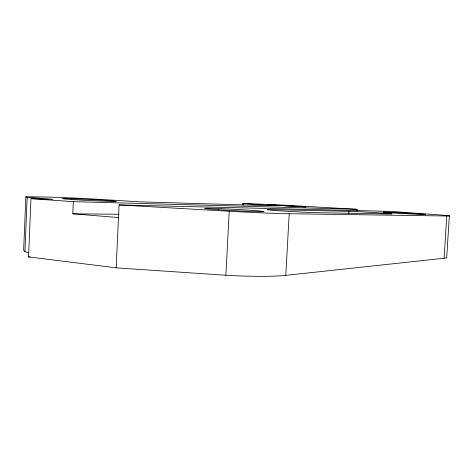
<?xml version="1.0" encoding="UTF-8"?>
<svg xmlns="http://www.w3.org/2000/svg" width="473" height="473" viewBox="0 0 473 473"><rect width="100%" height="100%" fill="white"/><g stroke="black" fill="none" stroke-linecap="round" stroke-linejoin="round"><path stroke-width="0.71" d="M242.667 204.927L242.744 203.479L271.36 205.702L139.967 201.847C101.973 199.541 63.926 196.798 25.855 196.827L23.65 250.335L24.933 251.725L28.812 252.73M24.933 251.725L27.186 197.223L25.855 196.827M449.35 215.96L446.672 257.679A44.823 2.838 3.7 0 1 444.076 258.252L285.787 275.357A63.784 5.978 2.9 0 1 225.881 275.256L116.169 267.842L28.563 256.922L30.976 198.648L52.793 199.287L27.186 197.223M118.498 217.55L72.801 213.802L73.327 201.669L30.976 198.648M116.169 267.842L119.084 204.933L391.029 211.407L439.009 214.866A44.923 0.692 3.2 0 1 446.784 215.995L444.076 258.252M225.881 275.256L229.222 211.254A63.991 1.46 3.1 0 0 289.21 213.737L446.784 215.995M243.447 205.158L243.524 203.686M285.787 275.357L289.21 213.737M348.814 213.524L348.944 211.313A22.68 0.384 3.2 0 1 378.814 212.82A22.68 0.384 3.2 0 1 389.977 213.95L317.235 212.684A26.553 0.538 3.1 0 1 280.655 210.887A26.553 0.538 3.1 0 1 271.396 209.628L348.944 211.313M356.979 210.751L357.062 209.291L276.433 204.726L242.744 203.479M28.563 256.922L30.018 256.851M72.801 213.802L119.243 214.263M73.327 201.669L357.062 209.291M119.084 204.933L229.222 211.254M305.836 206.926L267.937 204.856L305.836 206.926M218.437 209.71A29.746 0.68 3.1 0 0 263.952 211.585A29.746 0.68 3.1 0 0 220.412 208.64A29.746 0.68 3.1 0 0 218.437 209.71M391.987 212.88A20.907 0.319 3.2 0 0 425.097 214.529A20.907 0.319 3.2 0 0 395.954 212.548A20.907 0.319 3.2 0 0 391.987 212.88M71.5 199.494A26.996 0.526 2.9 0 0 115.95 201.439A26.996 0.526 2.9 0 0 81.338 199.098A26.996 0.526 2.9 0 0 71.5 199.494"/></g></svg>
